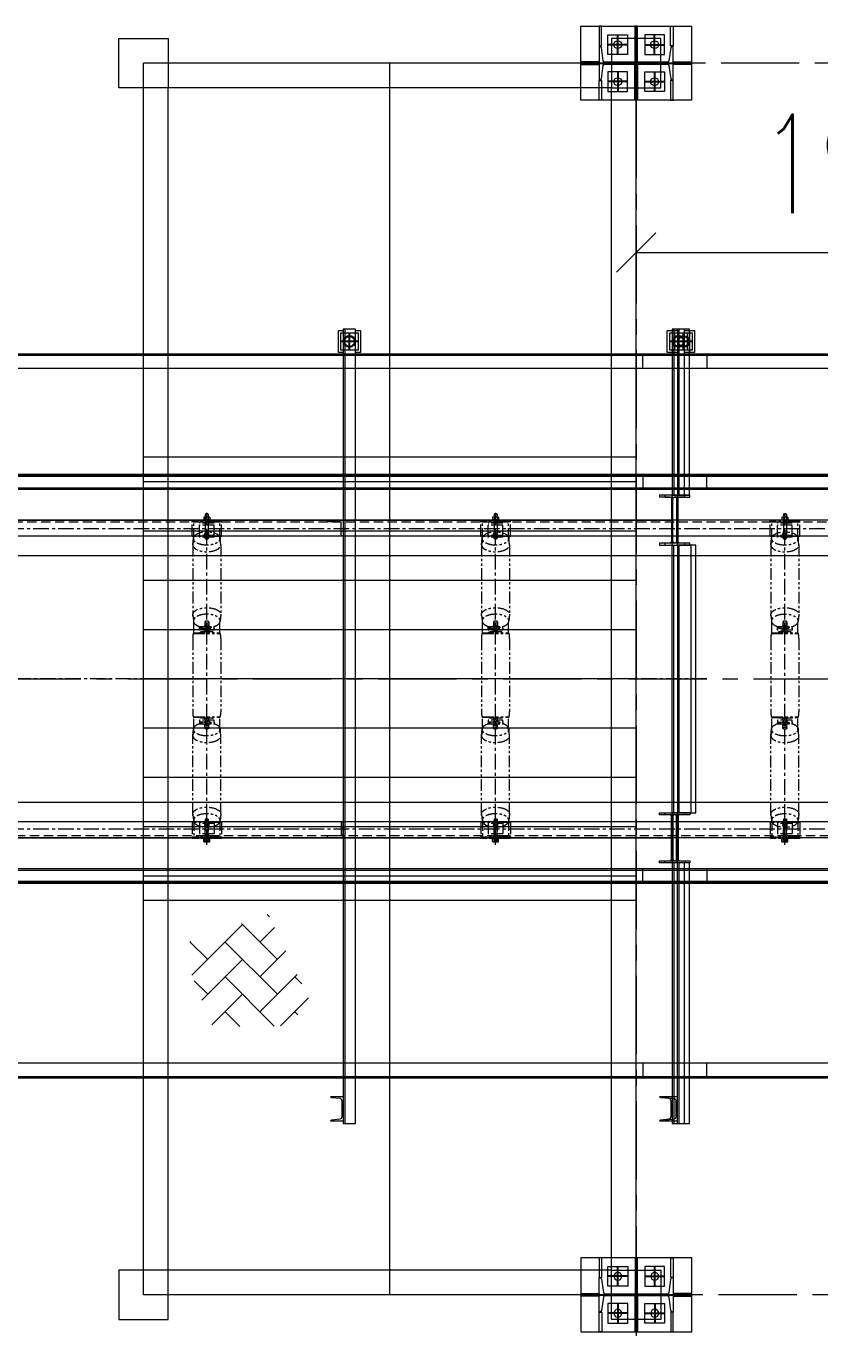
# Model space of a CAD drawing. Header units: millimetres. Extents: x -243837 to -5443, y 40 to 285140.
# Drawn here: x -136709 to -133488, y 76088 to 81416 of the extents above; entities that cross this region are included whole.
import ezdxf

# ---------------------------------------------------------------- set-up
doc = ezdxf.new("R2010")
doc.units = ezdxf.units.MM
for name, pattern in [('0', [0]), ('CENTER', [50.8, 31.75, -6.35, 6.35, -6.35]), ('CENTER2', [1.125, 0.75, -0.125, 0.125, -0.125]), ('HIDDEN', [0.375, 0.25, -0.125]), ('PHANTOM', [63.5, 31.75, -6.35, 6.35, -6.35, 6.35, -6.35])]:
    doc.linetypes.add(name, pattern=pattern)
doc.layers.add('1', color=7, linetype='Continuous')
doc.layers.add('3', color=3, linetype='Continuous')
for name, color, linetype, lineweight in [('2', 3, 'Continuous', 20), ('DIM', 1, 'Continuous', 9), ('phantom', 4, 'PHANTOM', 5), ('R- PHANTOM', 3, 'PHANTOM', 9), ('R-CENTER', 1, 'CENTER2', 5), ('R-HIDDEN', 3, 'HIDDEN', 9), ('R-OBJECT', 2, 'Continuous', 20)]:
    doc.layers.add(name, color=color, linetype=linetype, lineweight=lineweight)
doc.styles.add('KA', font='romans.shx', dxfattribs={"width": 0.7})
doc.dimstyles.new('rakesh', dxfattribs={"dimscale": 160, "dimtxt": 2.5, "dimasz": 1, "dimexe": 0.8, "dimexo": 0.8, "dimgap": 1, "dimtad": 1, "dimdec": 0, "dimzin": 0, "dimdsep": 46, "dimtxsty": 'KA', "dimblk": 'OBLIQUE', "dimcen": 1.5, "dimclrd": 1, "dimclre": 1, "dimclrt": 2, "dimadec": 0, "dimazin": 0, "dimtfac": 1, "dimtdec": 0, "dimtmove": 0, "dimatfit": 2, "dimfxl": 0, "dimtolj": 1, "dimtzin": 0, "dimlwd": -1, "dimlwe": -1, "dimarcsym": 1})
doc.dimstyles.new('rakesh$0', dxfattribs={"dimscale": 160, "dimtxt": 2.5, "dimasz": 1, "dimexe": 0.8, "dimexo": 0.8, "dimgap": 1, "dimtad": 1, "dimdec": 0, "dimzin": 0, "dimdsep": 46, "dimtxsty": 'KA', "dimblk": 'OBLIQUE', "dimcen": 1.5, "dimclrd": 1, "dimclre": 1, "dimclrt": 2, "dimadec": 0, "dimazin": 0, "dimtfac": 1, "dimtdec": 0, "dimtmove": 0, "dimatfit": 2, "dimfxl": 1, "dimtolj": 1, "dimtzin": 0, "dimlwd": -1, "dimlwe": -1, "dimarcsym": 1})

# ---------------------------------------------------------------- blocks, each defined once
blk = doc.blocks.new('_Oblique')
at = {"color": 0, "linetype": 'ByBlock', "lineweight": -2}
blk.add_line((-0.5, -0.5), (0.5, 0.5), dxfattribs=at)
blk = doc.blocks.new('*D188')
at = {"layer": 'DEFPOINTS', "color": 0, "ltscale": 10, "transparency": 16777216}
for p in [(-106759.9, 78766, 169.4), (-190509.6, 78267.1, 181.7), (-106759.9, 68629.3)]:
    blk.add_point(p, dxfattribs=at)
at = {"layer": 'DIM', "color": 1, "ltscale": 10, "transparency": 16777216}
for p, q in [((-106759.9, 78638), (-106759.9, 68437.3)), ((-190509.6, 78139.1), (-190509.6, 68437.3)), ((-190509.6, 68629.3), (-106759.9, 68629.3))]:
    blk.add_line(p, q, dxfattribs=at)
at = {"layer": 'DIM', "color": 1, "ltscale": 10, "transparency": 16777216, "xscale": 160, "yscale": 160, "zscale": 160, "rotation": 180}
blk.add_blockref('_Oblique', (-190509.6, 68629.3), dxfattribs=at)
at = {"layer": 'DIM', "color": 1, "ltscale": 10, "transparency": 16777216, "xscale": 160, "yscale": 160, "zscale": 160}
blk.add_blockref('_Oblique', (-106759.9, 68629.3), dxfattribs=at)
at = {"layer": 'DIM', "color": 2, "ltscale": 10, "transparency": 16777216, "insert": (-150134.8, 69094.1), "char_height": 400, "attachment_point": 5, "style": 'KA'}
blk.add_mtext('\\A1;83750 (HORIZONTAL PULLEY CRS.)', dxfattribs=at)
blk = doc.blocks.new('A$C0EB31D48')
at = {"color": 6, "linetype": 'Continuous'}
for p, q in [((-2100, 2400, 173.5), (-2100, 2600, 173.5)), ((-2100, 2600, 173.5), (-1900, 2600, 173.5)), ((-1900, 2600, 173.5), (-1900, 2400, 173.5)), ((100, 2600), (-100, 2600)), ((-100, 2600), (-100, 2400)), ((100, 2400), (100, 2600)), ((-2000, -2500, 173.5), (-2000, 2500, 173.5)), ((0, 2500), (-2000, 2500, 173.5)), ((-1000, -2500, 173.5), (-1000, 2500, 173.5)), ((0, -2500), (0, 2500)), ((-1900, 2400, 173.5), (-2100, 2400, 173.5)), ((-1900, -2400, 173.5), (-1900, 2400, 173.5)), ((-1000, 2400, 173.5), (-1900, 2400, 173.5)), ((-100, 2400), (-1000, 2400, 195.2)), ((-100, -2400), (-100, 2400)), ((-100, 2400), (100, 2400)), ((0, 900), (-2000, 900, 173.5)), ((-1000, 800, 173.5), (-2000, 800, 173.5)), ((0, 800), (-1000, 800, 192.8)), ((-1000, 600, 173.5), (-2000, 600, 173.5)), ((0, 600), (-1000, 600, 192.8)), ((-1000, 400, 173.5), (-2000, 400, 173.5)), ((0, 400), (-1000, 400, 192.8)), ((-1000, 200, 173.5), (-2000, 200, 173.5)), ((0, 200), (-1000, 200, 192.8)), ((-1000, 0, 173.5), (-2000, 0, 173.5)), ((0, 0), (-1000, 0, 192.8)), ((-1000, -200, 173.5), (-2000, -200, 173.5)), ((0, -200), (-1000, -200, 192.8)), ((-1000, -400, 173.5), (-2000, -400, 173.5)), ((0, -400), (-1000, -400, 192.8)), ((-1000, -600, 173.5), (-2000, -600, 173.5)), ((0, -600), (-1000, -600, 192.8)), ((-1000, -800, 173.5), (-2000, -800, 173.5)), ((0, -800), (-1000, -800, 192.8)), ((0, -900), (-2000, -900, 173.5)), ((-1000, -900, 173.5), (-2000, -900, 173.5)), ((0, -900), (-1000, -900, 192.8)), ((-1000, -2400, 173.5), (-1900, -2400, 173.5)), ((-100, -2400), (-1000, -2400, 195.2)), ((0, -2500), (-2000, -2500, 173.5))]:
    blk.add_line(p, q, dxfattribs=at)
at = {"color": 6, "linetype": '0'}
for p, q in [((-1900, -2400, 173.5), (-2100, -2400, 173.5)), ((-2100, -2400, 173.5), (-2100, -2600, 173.5)), ((-1900, -2600, 173.5), (-1900, -2400, 173.5)), ((-100, -2400), (100, -2400)), ((-100, -2600), (-100, -2400)), ((100, -2400), (100, -2600)), ((-2100, -2600, 173.5), (-1900, -2600, 173.5)), ((100, -2600), (-100, -2600))]:
    blk.add_line(p, q, dxfattribs=at)
blk = doc.blocks.new('A$C330023DE')
at = {"layer": '1'}
for p, q in [((-74.9, 35), (-74.9, 115)), ((0, 149.8), (0, -149.8)), ((74.8, 35), (74.8, 115)), ((-34.9, 75), (-114.9, 75)), ((34.8, 75), (114.8, 75)), ((225.1, 0), (-225.1, 0)), ((-74.9, -35), (-74.9, -115)), ((74.8, -35), (74.8, -115)), ((-34.9, -75), (-114.9, -75)), ((34.8, -75), (114.8, -75))]:
    blk.add_line(p, q, dxfattribs=at)
at = {"layer": '2'}
for points in [[(-225.1, -149.8), (-225.1, 149.8), (225, 149.8), (225, -149.8)], [(-140, 149.8), (-150, 149.8), (-150, 70), (-140, 70)], [(-114.9, 115), (-34.9, 115), (-34.9, 35), (-114.9, 35)], [(-5, 149.8), (5, 149.8), (5, 4), (-5, 4)], [(114.8, 115), (34.8, 115), (34.8, 35), (114.8, 35)], [(140, 149.8), (150, 149.8), (150, 70), (140, 70)], [(-225.1, -5), (-225.1, 5), (-150, 5), (-150, -5)], [(225, -5), (225, 5), (150, 5), (150, -5)], [(-114.9, -115), (-34.9, -115), (-34.9, -35), (-114.9, -35)], [(-5, -149.8), (5, -149.8), (5, -4), (-5, -4)], [(114.8, -115), (34.8, -115), (34.8, -35), (114.8, -35)], [(-140, -149.8), (-150, -149.8), (-150, -70), (-140, -70)], [(140, -149.8), (150, -149.8), (150, -70), (140, -70)]]:
    blk.add_lwpolyline(points, close=True, dxfattribs=at)
blk.add_lwpolyline([(140.9, 64), (133.2, 9.6, -0.373885), (126.8, 4), (-126.8, 4, -0.373885), (-133.2, 9.6), (-140.9, 64, 0.373885), (-147.8, 70), (-150, 70), (-150, -70), (-147.8, -70, 0.373885), (-140.9, -64), (-133.2, -9.6, -0.373885), (-126.8, -4), (126.8, -4, -0.373885), (133.2, -9.6), (140.9, -64, 0.373885), (147.8, -70), (150, -70), (150, 70), (147.8, 70, 0.373885), (140.9, 64)], format="xyb", dxfattribs=at)
for centre in [(-74.9, 75), (74.8, 75), (-74.9, -75), (74.8, -75)]:
    blk.add_circle(centre, 16, dxfattribs=at)
blk = doc.blocks.new('A$C665F34CB')
at = {"layer": '1'}
for p, q in [((-35, 0), (35, 0)), ((0, 35), (0, -35))]:
    blk.add_line(p, q, dxfattribs=at)
at = {"layer": '2'}
blk.add_lwpolyline([(-35, 35), (35, 35), (35, -35), (-35, -35)], close=True, dxfattribs=at)
for radius in [24, 20.4]:
    blk.add_circle((0, 0), radius, dxfattribs=at)
blk = doc.blocks.new('A$C661845BB')
at = {"layer": '1', "lineweight": 9}
h = blk.add_hatch(dxfattribs=at)
h.set_pattern_fill('AR-HBONE', color=6, scale=25, angle=-180)
h.set_pattern_definition([(225, (-3887739.44, -227276.91), (-9e-14, -141.4213562), [300, -100]), (315, (-3887810.15, -227347.62), (-9e-14, -141.4213562), [300, -100])])
h.paths.add_polyline_path([(15428.4, -1081.6), (15787.1, -954.8), (15962.5, -1319.8), (15851.3, -1408.9), (15561.7, -1412.1)])
at = {"color": 1, "linetype": 'CENTER', "lineweight": 9, "ltscale": 2}
blk.add_line((17566.9, 0), (-140, 0, 0), dxfattribs=at)
at = {"layer": '1', "color": 6, "lineweight": 9}
for p, q in [((17426.9, 543.5), (17426.9, 746.5)), ((0, 645, 0), (17426.9, 645)), ((17426.9, -543.5), (17426.9, -746.5)), ((0, -645, 0), (17426.9, -645))]:
    blk.add_line(p, q, dxfattribs=at)
at = {"layer": '2', "color": 6, "lineweight": 9}
for p, q in [((16091.8, 1420, 0), (16091.8, -1805, 0)), ((-140, 1320, 0), (17566.9, 1320)), ((-140, 1314, 0), (17566.9, 1314)), ((-140, 776, 0), (17566.9, 776)), ((-140, 770, 0), (17566.9, 770)), ((-140, -770, 0), (17566.9, -770)), ((-140, -776, 0), (17566.9, -776)), ((-140, -1614, 0), (17566.9, -1614)), ((-140, -1620, 0), (17566.9, -1620))]:
    blk.add_line(p, q, dxfattribs=at)
at = {"layer": '2', "color": 6, "lineweight": 9, "elevation": 0}
for points in [[(16091.8, 1325), (16071.8, 1325), (16071.8, 1415), (16091.8, 1415)], [(16091.8, -1805), (16141.8, -1805), (16141.8, 1420), (16091.8, 1420)], [(16141.8, 1415), (16161.8, 1415), (16161.8, 1325), (16141.8, 1325)]]:
    blk.add_lwpolyline(points, dxfattribs=at)
at = {"layer": '2', "color": 6, "lineweight": 9}
for points in [[(17426.9, 1325), (17406.9, 1325), (17406.9, 1415), (17426.9, 1415)], [(17476.9, 1415), (17496.9, 1415), (17496.9, 1325), (17476.9, 1325)], [(17566.9, 1320), (17566.9, 1260), (-140, 1260), (-140, 1320)], [(17566.9, 770), (17566.9, 830), (-140, 830), (-140, 770)], [(17566.9, -770), (17566.9, -830), (-140, -830), (-140, -770)], [(17566.9, -1620), (17566.9, -1560), (-140, -1560), (-140, -1620)]]:
    blk.add_lwpolyline(points, dxfattribs=at)
for points in [[(17426.9, 746.5), (17476.9, 746.5), (17476.9, 1420), (17426.9, 1420)], [(17426.9, 543.5), (17501.9, 543.5), (17501.9, -543.5), (17426.9, -543.5)], [(17426.9, -1805), (17476.9, -1805), (17476.9, -746.5), (17426.9, -746.5)]]:
    blk.add_lwpolyline(points, close=True, dxfattribs=at)
for points in [[(17416.3, 738.5, -0.414214), (17423.9, 730.9), (17423.9, 559.1, -0.414214), (17416.3, 551.5), (17375.9, 551.5), (17375.9, 543.5), (17477.9, 543.5), (17477.9, 551.5), (17437.5, 551.5, -0.414214), (17429.9, 559.1), (17429.9, 730.9, -0.414214), (17437.5, 738.5), (17477.9, 738.5), (17477.9, 746.5), (17375.9, 746.5), (17375.9, 738.5), (17416.3, 738.5)], [(17416.3, -738.5, 0.414214), (17423.9, -730.9), (17423.9, -559.1, 0.414214), (17416.3, -551.5), (17375.9, -551.5), (17375.9, -543.5), (17477.9, -543.5), (17477.9, -551.5), (17437.5, -551.5, 0.414214), (17429.9, -559.1), (17429.9, -730.9, 0.414214), (17437.5, -738.5), (17477.9, -738.5), (17477.9, -746.5), (17375.9, -746.5), (17375.9, -738.5), (17416.3, -738.5)]]:
    blk.add_lwpolyline(points, format="xyb", dxfattribs=at)
at = {"layer": '2', "color": 6, "lineweight": 9, "elevation": 0}
for points in [[(16088.3, 580, -0.414214), (16083.8, 584.5), (16083.8, 630.5, 0.414214), (16077.3, 637), (16031.3, 637, -0.414214), (16026.8, 641.5), (16026.8, 645), (16091.8, 645), (16091.8, 580)], [(16088.3, -580, 0.414214), (16083.8, -584.5), (16083.8, -630.5, -0.414214), (16077.3, -637), (16031.3, -637, 0.414214), (16026.8, -641.5), (16026.8, -645), (16091.8, -645), (16091.8, -580)], [(16045.9, -1700.6, -0.383864), (16041.8, -1696.1), (16041.8, -1695), (16091.8, -1695), (16091.8, -1795), (16041.8, -1795), (16041.8, -1793.9, -0.383864), (16045.9, -1789.4), (16079.1, -1785.9, 0.383864), (16087.1, -1776.9), (16087.1, -1713.1, 0.383864), (16079.1, -1704.1)]]:
    blk.add_lwpolyline(points, format="xyb", close=True, dxfattribs=at)
at = {"layer": '2', "color": 6, "lineweight": 9}
blk.add_lwpolyline([(17380.9, -1700.6, -0.383864), (17376.9, -1696.1), (17376.9, -1695), (17426.9, -1695), (17426.9, -1795), (17376.9, -1795), (17376.9, -1793.9, -0.383864), (17380.9, -1789.4), (17414.1, -1785.9, 0.383864), (17422.2, -1776.9), (17422.2, -1713.1, 0.383864), (17414.1, -1704.1)], format="xyb", close=True, dxfattribs=at)
at = {"layer": '3', "color": 6, "linetype": 'HIDDEN', "lineweight": 9}
blk.add_line((16097.8, 1420, 0), (16097.8, -1805, 0), dxfattribs=at)
at = {"layer": '3', "color": 6, "lineweight": 9}
for p, q in [((17432.9, 1420), (17432.9, 746.5)), ((17432.9, -543.5), (17432.9, 543.5)), ((17432.9, -746.5), (17432.9, -1805))]:
    blk.add_line(p, q, dxfattribs=at)
at = {"layer": 'DIM', "color": 6, "lineweight": 9, "rotation": 180}
for p in [(16116.8, 1370, 0), (17451.9, 1370)]:
    blk.add_blockref('A$C665F34CB', p, dxfattribs=at)
blk = doc.blocks.new('A$C32691FE7')
at = {"layer": '1', "lineweight": 9}
h = blk.add_hatch(dxfattribs=at)
h.set_pattern_fill('AR-HBONE', color=6, scale=25)
h.set_pattern_definition([(45, (3825848.76, 237096.19), (4e-14, 141.4213562), [300, -100]), (135, (3825919.47, 237166.9), (4e-14, 141.4213562), [300, -100])])
h.paths.add_polyline_path([(-2837.7, 1081.6), (-2478.9, 954.8), (-2303.6, 1319.8), (-2414.7, 1408.9), (-2704.3, 1412.1)])
h = blk.add_hatch(dxfattribs=at)
h.set_pattern_fill('AR-HBONE', color=6, scale=25)
h.set_pattern_definition([(45, (3827515.79, 237096.19), (4e-14, 141.4213562), [300, -100]), (135, (3827586.51, 237166.9), (4e-14, 141.4213562), [300, -100])])
h.paths.add_polyline_path([(-883.2, 1081.6), (-524.4, 954.8), (-349.1, 1319.8), (-460.2, 1408.9), (-749.8, 1412.1)])
h = blk.add_hatch(dxfattribs=at)
h.set_pattern_fill('AR-HBONE', color=6, scale=25)
h.set_pattern_definition([(45, (3825848.76, 234976.22), (4e-14, 141.4213562), [300, -100]), (135, (3825919.47, 235046.93), (4e-14, 141.4213562), [300, -100])])
h.paths.add_polyline_path([(-2757.1, -1138.4), (-2478.9, -1265.2), (-2303.6, -981.5), (-2414.7, -861), (-2704.3, -894.4)])
h = blk.add_hatch(dxfattribs=at)
h.set_pattern_fill('AR-HBONE', color=6, scale=25)
h.set_pattern_definition([(45, (3827515.79, 234976.22), (4e-14, 141.4213562), [300, -100]), (135, (3827586.51, 235046.93), (4e-14, 141.4213562), [300, -100])])
h.paths.add_polyline_path([(-802.6, -1138.4), (-524.4, -1265.2), (-349.1, -981.5), (-460.2, -861), (-749.8, -894.4)])
at = {"layer": '1', "color": 6, "lineweight": 9}
for p, q in [((-3614.5, 543.5, 788.4), (-3614.5, 746.5, 788.4)), ((0, 543.5, 395.1), (0, 746.5, 395.1)), ((-3614.5, -543.5, 788.4), (-3614.5, -746.5, 788.4)), ((0, -543.5, 395.1), (0, -746.5, 395.1))]:
    blk.add_line(p, q, dxfattribs=at)
at = {"layer": '2', "color": 6, "lineweight": 9}
for p, q in [((-1709.3, -1420, 158.4), (-1709.3, 1805, 158.4)), ((-3754.5, 1620, 788.4), (158.3, 1620, 605.8)), ((-3754.5, 1614, 788.4), (158.3, 1614, 605.8)), ((-3754.5, 776, 788.4), (158.3, 776, 605.8)), ((-3754.5, 770, 788.4), (158.3, 770, 605.8)), ((-3754.5, -770, 788.4), (158.3, -770, 605.8)), ((-3754.5, -776, 788.4), (158.3, -776, 605.8)), ((-3754.5, -1314, 788.4), (158.3, -1314, 605.8)), ((-3754.5, -1320, 788.4), (158.3, -1320, 605.8))]:
    blk.add_line(p, q, dxfattribs=at)
at = {"layer": '2', "color": 6, "lineweight": 9, "elevation": -80.1}
for points in [[(-3660.4, 1700.6, 0.383864), (-3664.5, 1696.1), (-3664.5, 1695), (-3614.5, 1695), (-3614.5, 1795), (-3664.5, 1795), (-3664.5, 1793.9, 0.383864), (-3660.4, 1789.4), (-3627.2, 1785.9, -0.383864), (-3619.2, 1776.9), (-3619.2, 1713.1, -0.383864), (-3627.2, 1704.1)], [(-1755.3, 1700.6, 0.383864), (-1759.3, 1696.1), (-1759.3, 1695), (-1709.3, 1695), (-1709.3, 1795), (-1759.3, 1795), (-1759.3, 1793.9, 0.383864), (-1755.3, 1789.4), (-1722.1, 1785.9, -0.383864), (-1714, 1776.9), (-1714, 1713.1, -0.383864), (-1722.1, 1704.1)]]:
    blk.add_lwpolyline(points, format="xyb", close=True, dxfattribs=at)
for points in [[(-3614.5, 1805), (-3564.5, 1805), (-3564.5, 746.5), (-3614.5, 746.5)], [(-3614.5, 543.5), (-3539.5, 543.5), (-3539.5, -543.5), (-3614.5, -543.5)], [(-3614.5, -746.5), (-3564.5, -746.5), (-3564.5, -1420), (-3614.5, -1420)]]:
    blk.add_lwpolyline(points, close=True, dxfattribs=at)
at = {"layer": '2', "color": 6, "lineweight": 9}
for points, elevation in [([(-1709.3, 1805), (-1659.3, 1805), (-1659.3, -1420), (-1709.3, -1420)], 158.4), ([(158.3, 1620), (158.3, 1560), (-3754.5, 1560), (-3754.5, 1620)], 76.5), ([(158.3, 770), (158.3, 830), (-3754.5, 830), (-3754.5, 770)], 76.5), ([(158.3, -770), (158.3, -830), (-3754.5, -830), (-3754.5, -770)], 76.5), ([(158.3, -1320), (158.3, -1260), (-3754.5, -1260), (-3754.5, -1320)], 76.5), ([(-3614.5, -1325), (-3634.5, -1325), (-3634.5, -1415), (-3614.5, -1415)], 788.4), ([(-3564.5, -1415), (-3544.5, -1415), (-3544.5, -1325), (-3564.5, -1325)], 788.4), ([(-1709.3, -1325), (-1729.3, -1325), (-1729.3, -1415), (-1709.3, -1415)], 158.4), ([(-1659.3, -1415), (-1639.3, -1415), (-1639.3, -1325), (-1659.3, -1325)], 158.4), ([(0, -1325), (-20, -1325), (-20, -1415), (0, -1415)], 395.1), ([(50, -1415), (70, -1415), (70, -1325), (50, -1325)], 395.1)]:
    blk.add_lwpolyline(points, dxfattribs=dict(at, elevation=elevation))
blk.add_lwpolyline([(-46, 1700.6, 0.383864), (-50, 1696.1), (-50, 1695), (0, 1695), (0, 1795), (-50, 1795), (-50, 1793.9, 0.383864), (-46, 1789.4), (-12.8, 1785.9, -0.383864), (-4.7, 1776.9), (-4.7, 1713.1, -0.383864), (-12.8, 1704.1)], format="xyb", close=True, dxfattribs=at)
for points in [[(0, 1805), (50, 1805), (50, 746.5), (0, 746.5)], [(0, 543.5), (75, 543.5), (75, -543.5), (0, -543.5)], [(0, -746.5), (50, -746.5), (50, -1420), (0, -1420)]]:
    blk.add_lwpolyline(points, close=True, dxfattribs=at)
for points, elevation in [([(-3625.1, 738.5, -0.414214), (-3617.5, 730.9), (-3617.5, 559.1, -0.414214), (-3625.1, 551.5), (-3665.5, 551.5), (-3665.5, 543.5), (-3563.5, 543.5), (-3563.5, 551.5), (-3603.9, 551.5, -0.414214), (-3611.5, 559.1), (-3611.5, 730.9, -0.414214), (-3603.9, 738.5), (-3563.5, 738.5), (-3563.5, 746.5), (-3665.5, 746.5), (-3665.5, 738.5), (-3625.1, 738.5)], 788.4), ([(-10.6, 738.5, -0.414214), (-3, 730.9), (-3, 559.1, -0.414214), (-10.6, 551.5), (-51, 551.5), (-51, 543.5), (51, 543.5), (51, 551.5), (10.6, 551.5, -0.414214), (3, 559.1), (3, 730.9, -0.414214), (10.6, 738.5), (51, 738.5), (51, 746.5), (-51, 746.5), (-51, 738.5), (-10.6, 738.5)], 395.1), ([(-3625.1, -738.5, 0.414214), (-3617.5, -730.9), (-3617.5, -559.1, 0.414214), (-3625.1, -551.5), (-3665.5, -551.5), (-3665.5, -543.5), (-3563.5, -543.5), (-3563.5, -551.5), (-3603.9, -551.5, 0.414214), (-3611.5, -559.1), (-3611.5, -730.9, 0.414214), (-3603.9, -738.5), (-3563.5, -738.5), (-3563.5, -746.5), (-3665.5, -746.5), (-3665.5, -738.5), (-3625.1, -738.5)], 788.4), ([(-10.6, -738.5, 0.414214), (-3, -730.9), (-3, -559.1, 0.414214), (-10.6, -551.5), (-51, -551.5), (-51, -543.5), (51, -543.5), (51, -551.5), (10.6, -551.5, 0.414214), (3, -559.1), (3, -730.9, 0.414214), (10.6, -738.5), (51, -738.5), (51, -746.5), (-51, -746.5), (-51, -738.5), (-10.6, -738.5)], 395.1)]:
    blk.add_lwpolyline(points, format="xyb", dxfattribs=dict(at, elevation=elevation))
at = {"layer": '3', "color": 6, "lineweight": 9}
for p, q in [((-3608.5, 746.5, 788.4), (-3608.5, 1805, 788.4)), ((6, 746.5, 395.1), (6, 1805, 395.1)), ((-3608.5, -543.5, 788.4), (-3608.5, 543.5, 788.4)), ((6, -543.5, 395.1), (6, 543.5, 395.1)), ((-3608.5, -1420, 788.4), (-3608.5, -746.5, 788.4)), ((6, -1420, 395.1), (6, -746.5, 395.1))]:
    blk.add_line(p, q, dxfattribs=at)
at = {"layer": '3', "color": 6, "linetype": 'HIDDEN', "lineweight": 9}
blk.add_line((-1703.3, -1420, 158.4), (-1703.3, 1805, 158.4), dxfattribs=at)
at = {"layer": 'DIM', "color": 6, "lineweight": 9, "xscale": -1}
for p in [(-3589.5, -1370, 788.4), (-1684.3, -1370, 158.4), (25, -1370, 395.1)]:
    blk.add_blockref('A$C665F34CB', p, dxfattribs=at)
blk = doc.blocks.new('A$C21B33FEA')
at = {"color": 2}
for p, q in [((16457.8, 28.4, 7358.3), (-65014.7, 28.4, 7358.3)), ((16457.8, 23.4, 7358.3), (-65014.7, 23.4, 7358.3))]:
    blk.add_line(p, q, dxfattribs=at)
blk = doc.blocks.new('A$Cc1e59ba2')
at = {"layer": 'phantom', "ltscale": 1.5}
h = blk.add_hatch(dxfattribs=at)
h.set_pattern_fill('ANSI31', color=256, scale=4, angle=90, style=0)
h.set_pattern_definition([(225, (-355.42745, -107.5471), (-0.3535534, 0.3535534), [])])
h.paths.add_polyline_path([(-655.8, -172.3), (-655.8, -173.4), (-658.2, -173.4), (-658.2, -172.3)])
h.paths.add_polyline_path([(-672.4, -172.3), (-672.4, -173.4), (-674.9, -173.4), (-674.9, -172.3)])
h = blk.add_hatch(dxfattribs=at)
h.set_pattern_fill('ANSI31', color=256, scale=4, angle=90, style=0)
h.set_pattern_definition([(225, (-355.42745, -138.30226), (-0.3535534, 0.3535534), [])])
h.paths.add_polyline_path([(-655.8, -525), (-655.8, -523.9), (-658.2, -523.9), (-658.2, -525)])
h.paths.add_polyline_path([(-672.4, -525), (-672.4, -523.9), (-674.9, -523.9), (-674.9, -525)])
for p, q in [((-605.3, 279.5), (-725.3, 279.5)), ((-725.3, 214.5), (-725.3, 279.5)), ((-605.3, 273.5), (-725.3, 273.5)), ((-718.4, 200.4), (-718.4, 273.5)), ((-718.4, 273.5), (-612.3, 273.5)), ((-635.3, 268.5), (-695.3, 268.5)), ((-695.3, 211.7), (-695.3, 268.5)), ((-677.3, 291.8), (-675.2, 293)), ((-677.3, 291.8), (-677.3, 281)), ((-653.3, 281), (-677.3, 281)), ((-675.3, 281), (-675.3, 279.5)), ((-655.5, 293), (-675.2, 293)), ((-672.3, 279.5), (-672.3, 273.5)), ((-672.3, 279.5), (-672.3, 273.5)), ((-659.3, 304.5), (-671.3, 304.5)), ((-671.3, 304.5), (-671.3, 293)), ((-671.3, 291.8), (-671.3, 281)), ((-671.3, 279.5), (-671.3, 276.5)), ((-659.3, 276.5), (-671.3, 276.5)), ((-671.3, 274.5), (-671.3, 208.5)), ((-671.3, 274.5), (-659.3, 274.5)), ((-670.6, 304.5), (-670.6, 293)), ((-670.6, 276.5), (-670.6, 274.5)), ((-665.3, 266.5), (-665.3, 290)), ((-665.3, 268.5), (-665.3, 273.5)), ((-660.1, 304.5), (-660.1, 292.1)), ((-660.1, 276.5), (-660.1, 274.5)), ((-659.3, 304.5), (-659.3, 293)), ((-659.3, 291.8), (-659.3, 281)), ((-659.3, 279.5), (-659.3, 276.5)), ((-659.3, 274.5), (-659.3, 208.5)), ((-658.3, 279.5), (-658.3, 273.5)), ((-658.3, 279.5), (-658.3, 273.3)), ((-653.3, 291.8), (-655.5, 293)), ((-655.3, 281), (-655.3, 279.5)), ((-653.3, 291.8), (-653.3, 281)), ((-635.3, 211.7), (-635.3, 268.5)), ((-612.3, 200.4), (-612.3, 273.5)), ((-605.3, 214.5), (-605.3, 279.5)), ((-718.4, 214.5), (-725.3, 214.5)), ((-612.3, 214.5), (-718.4, 214.5)), ((-635.3, 260.5), (-695.3, 260.5)), ((-635.3, 218.6), (-695.3, 218.6)), ((-673.3, 210.3), (-673.3, 225.4)), ((-659.3, 236.5), (-671.3, 236.5)), ((-657.3, 210.3), (-657.3, 225.4)), ((-651.3, 214.5), (-655.3, 214.5)), ((-645.3, 214.5), (-651.3, 214.5)), ((-605.3, 214.5), (-612.3, 214.5)), ((-722.5, 180.7), (-719.5, 207.5)), ((-722.5, 180.7), (-722.5, -103.6)), ((-635.3, 211.7), (-695.3, 211.7)), ((-608.2, 180.7), (-611.1, 206)), ((-608.2, 180.7), (-608.2, -103.6)), ((-722.5, -103.6), (-719.5, -128.8)), ((-608.2, -103.6), (-611.1, -128.8)), ((-718.4, -177.3), (-718.4, -134.4)), ((-695.3, -151.3), (-635.3, -151.3)), ((-695.3, -158.3), (-695.3, -151.4)), ((-673.3, -133.1), (-673.3, -148.2)), ((-672.3, -158.3), (-673.3, -159.3)), ((-673.3, -159.3), (-672.3, -158.3)), ((-673.3, -159.3), (-673.3, -160.3)), ((-673.3, -160.3), (-673.3, -159.3)), ((-673.3, -159.3), (-669.8, -159.3)), ((-669.8, -159.3), (-673.3, -159.3)), ((-658.3, -158.3), (-672.3, -158.3)), ((-658.3, -158.3), (-672.3, -158.3)), ((-669.8, -158.3), (-669.8, -166.3)), ((-660.8, -158.3), (-660.8, -166.3)), ((-657.3, -159.3), (-660.8, -159.3)), ((-657.3, -159.3), (-660.8, -159.3)), ((-658.3, -158.3), (-657.3, -159.3)), ((-658.3, -158.3), (-657.3, -159.3)), ((-657.3, -159.3), (-658.3, -158.3)), ((-657.3, -133.1), (-657.3, -148.2)), ((-657.3, -166.3), (-657.3, -158.3)), ((-657.3, -159.3), (-657.3, -160.3)), ((-657.3, -160.3), (-657.3, -159.3)), ((-635.3, -158.3), (-635.3, -151.4)), ((-612.3, -177.3), (-612.3, -134.4)), ((-722.5, -200.1), (-722.5, -497.2)), ((-720.1, -179.7), (-610.5, -179.7)), ((-719.5, -177.3), (-611.1, -177.3)), ((-693.1, -177.3), (-692.3, -175.1)), ((-688.8, -173.4), (-692.3, -174.9)), ((-691.6, -177.3), (-692.3, -174.9)), ((-691.7, -177.3), (-692.3, -175.1)), ((-673.3, -173.4), (-688.8, -173.4)), ((-674.9, -172.3), (-674.9, -173.4)), ((-655.8, -172.3), (-674.9, -172.3)), ((-655.8, -173.4), (-674.9, -173.4)), ((-673.3, -166.3), (-673.3, -172.3)), ((-657.3, -172.3), (-673.3, -172.3)), ((-657.3, -173.4), (-673.3, -173.4)), ((-672.4, -172.3), (-672.4, -173.4)), ((-660.8, -166.3), (-669.8, -166.3)), ((-665.3, -177.3), (-665.3, -166.3)), ((-658.2, -172.3), (-658.2, -173.4)), ((-657.3, -166.3), (-657.3, -172.3)), ((-641.8, -173.4), (-657.3, -173.4)), ((-655.8, -172.3), (-655.8, -173.4)), ((-641.8, -173.4), (-638.3, -174.9)), ((-639.1, -177.3), (-638.3, -174.9)), ((-639, -177.3), (-638.3, -175.1)), ((-637.6, -177.3), (-638.3, -175.1)), ((-608.2, -200.1, 7.6), (-608.2, -497.2, 7.6)), ((-720.1, -517.6), (-610.5, -517.6)), ((-719.5, -520), (-611.1, -520)), ((-718.4, -574.1), (-718.4, -520)), ((-693.1, -520), (-692.3, -522.2)), ((-691.7, -520), (-692.3, -522.2)), ((-691.6, -520), (-692.3, -522.4)), ((-688.8, -523.9), (-692.3, -522.4)), ((-673.3, -523.9), (-688.8, -523.9)), ((-674.9, -525), (-674.9, -523.9)), ((-655.8, -523.9), (-674.9, -523.9)), ((-655.8, -525), (-674.9, -525)), ((-657.3, -523.9), (-673.3, -523.9)), ((-657.3, -525), (-673.3, -525)), ((-673.3, -531), (-673.3, -525)), ((-672.4, -525), (-672.4, -523.9)), ((-660.8, -531), (-669.8, -531)), ((-669.8, -539), (-669.8, -531)), ((-665.3, -531), (-665.3, -520)), ((-660.8, -539), (-660.8, -531)), ((-658.2, -525), (-658.2, -523.9)), ((-641.8, -523.9), (-657.3, -523.9)), ((-657.3, -531), (-657.3, -525)), ((-657.3, -531), (-657.3, -539)), ((-655.8, -525), (-655.8, -523.9)), ((-641.8, -523.9), (-638.3, -522.4)), ((-639.1, -520), (-638.3, -522.4)), ((-639, -520), (-638.3, -522.2)), ((-637.6, -520), (-638.3, -522.2)), ((-612.3, -574.1), (-612.3, -520)), ((-722.5, -593.7), (-719.5, -568.5)), ((-695.3, -539), (-695.3, -545.9)), ((-695.3, -545.9), (-635.3, -545.9)), ((-673.3, -538), (-673.3, -537)), ((-673.3, -537), (-673.3, -538)), ((-673.3, -538), (-669.8, -538)), ((-672.3, -539), (-673.3, -538)), ((-673.3, -538), (-672.3, -539)), ((-669.8, -538), (-673.3, -538)), ((-673.3, -564.1), (-673.3, -549.1)), ((-658.3, -539), (-672.3, -539)), ((-658.3, -539), (-672.3, -539)), ((-657.3, -538), (-660.8, -538)), ((-657.3, -538), (-660.8, -538)), ((-658.3, -539), (-657.3, -538)), ((-658.3, -539), (-657.3, -538)), ((-657.3, -538), (-658.3, -539)), ((-657.3, -538), (-657.3, -537)), ((-657.3, -537), (-657.3, -538)), ((-657.3, -564.1), (-657.3, -549.1)), ((-635.3, -539), (-635.3, -545.9)), ((-608.2, -593.7), (-611.1, -568.5)), ((-722.5, -913.5, -33), (-722.5, -593.7)), ((-608.2, -913.5, -33), (-608.2, -593.7)), ((-718.4, -947.3, -33), (-725.3, -947.3, -33)), ((-725.3, -947.3, -33), (-725.3, -1012.3, -33)), ((-722.5, -913.5, -33), (-719.5, -940.3, -33)), ((-718.4, -933.2, -33), (-718.4, -1006.3, -33)), ((-612.3, -947.3, -33), (-718.4, -947.3, -33)), ((-635.3, -944.5, -33), (-695.3, -944.5, -33)), ((-695.3, -944.5, -33), (-695.3, -1001.3, -33)), ((-635.3, -951.4, -33), (-695.3, -951.4, -33)), ((-673.3, -943.1, -33), (-673.3, -958.2, -33)), ((-659.3, -934), (-671.3, -934)), ((-671.3, -934), (-671.3, -1025.8, -33)), ((-671.3, -1007.3, -33), (-671.3, -941.3, -33)), ((-670.6, -934), (-670.6, -1025.8, -33)), ((-660.1, -934), (-660.1, -1024.9, -33)), ((-659.3, -934), (-659.3, -1025.8, -33)), ((-659.3, -1007.3, -33), (-659.3, -941.3, -33)), ((-657.3, -943.1, -33), (-657.3, -958.2, -33)), ((-651.3, -947.3, -33), (-655.3, -947.3, -33)), ((-645.3, -947.3, -33), (-651.3, -947.3, -33)), ((-635.3, -944.5, -33), (-635.3, -1001.3, -33)), ((-612.3, -933.2, -33), (-612.3, -1006.3, -33)), ((-605.3, -947.3, -33), (-612.3, -947.3, -33)), ((-608.2, -913.5, -33), (-611.1, -938.8, -33)), ((-605.3, -947.3, -33), (-605.3, -1012.3, -33)), ((-605.3, -1006.3, -33), (-725.3, -1006.3, -33)), ((-605.3, -1012.3, -33), (-725.3, -1012.3, -33)), ((-718.4, -1006.3, -33), (-612.3, -1006.3, -33)), ((-635.3, -993.3, -33), (-695.3, -993.3, -33)), ((-635.3, -1001.3, -33), (-695.3, -1001.3, -33)), ((-675.3, -1013.8, -33), (-675.3, -1012.3, -33)), ((-672.3, -1012.3, -33), (-672.3, -1006.3, -33)), ((-672.3, -1012.3, -33), (-672.3, -1006.3, -33)), ((-659.3, -969.3, -33), (-671.3, -969.3, -33)), ((-671.3, -1007.3, -33), (-659.3, -1007.3, -33)), ((-659.3, -1009.3, -33), (-671.3, -1009.3, -33)), ((-671.3, -1012.3, -33), (-671.3, -1009.3, -33)), ((-670.6, -1009.3, -33), (-670.6, -1007.3, -33)), ((-665.3, -999.3, -33), (-665.3, -1022.8, -33)), ((-665.3, -1001.3, -33), (-665.3, -1006.3, -33)), ((-660.1, -1009.3, -33), (-660.1, -1007.3, -33)), ((-659.3, -1012.3, -33), (-659.3, -1009.3, -33)), ((-658.3, -1012.3, -33), (-658.3, -1006.1, -33)), ((-658.3, -1012.3, -33), (-658.3, -1006.3, -33)), ((-655.3, -1013.8, -33), (-655.3, -1012.3, -33)), ((-677.3, -1024.6, -33), (-677.3, -1013.8, -33)), ((-653.3, -1013.8, -33), (-677.3, -1013.8, -33)), ((-677.3, -1024.6, -33), (-675.2, -1025.8, -33)), ((-655.5, -1025.8, -33), (-675.2, -1025.8, -33)), ((-671.3, -1024.6, -33), (-671.3, -1013.8, -33)), ((-659.3, -1024.6, -33), (-659.3, -1013.8, -33)), ((-653.3, -1024.6, -33), (-655.5, -1025.8, -33)), ((-653.3, -1024.6, -33), (-653.3, -1013.8, -33))]:
    blk.add_line(p, q, dxfattribs=at)
at = {"layer": 'phantom', "color": 1, "linetype": 'CENTER', "ltscale": 2}
blk.add_line((-665.3, -1037.1, 7.6), (-665.3, 309.6, 7.6), dxfattribs=at)
at = {"layer": 'phantom', "ltscale": 1.5}
for points in [[(-695.3, -166.3), (-695.3, -158.3), (-635.3, -158.3), (-635.3, -166.3)], [(-695.3, -531), (-695.3, -539), (-635.3, -539), (-635.3, -531)]]:
    blk.add_lwpolyline(points, close=True, dxfattribs=at)
for centre in [(-665.3, 208.5), (-665.3, -941.3, -33)]:
    blk.add_circle(centre, 6, dxfattribs=at)
for centre, radius, start, end in [((-674.3, 288.8), 4.24, 45, 135), ((-665.3, 295.4), 10.9, 56.6036, 123.3964), ((-665.3, 278), 15, 66.4634, 113.5366), ((-656.3, 288.8), 4.24, 45, 135), ((-632.5, -200.1), 90, 165.2922, 180), ((-698.2, -200.1), 90, 0, 14.7078), ((-632.5, -497.2), 90, 180, 194.7078), ((-698.2, -497.2), 90, 345.2922, 0), ((-665.3, -924.9), 10.9, 236.6036, 303.3964), ((-674.3, -1021.6, -33), 4.24, 225, 315), ((-665.3, -1010.8, -33), 15, 246.4634, 293.5366), ((-656.3, -1021.6, -33), 4.24, 225, 315)]:
    blk.add_arc(centre, radius, start, end, dxfattribs=at)
for centre, major_axis in [((-665.3, 206), (-54.2, 0)), ((-665.3, 210.3), (-8, 0)), ((-665.3, 226.3), (-7, 0)), ((-665.3, -568.5), (-54.2, 0)), ((-665.3, -564.1), (-8, 0)), ((-665.3, -548.2), (-7, 0))]:
    blk.add_ellipse(centre, major_axis=major_axis, ratio=0.5, dxfattribs=at)
for centre, major_axis, start_param, end_param in [((-665.3, 225.4), (-8, 0), 5.576234, 10.13173), ((-665.3, 180.7), (-57.1, 0), 5.761132, 9.946831), ((-665.3, -593.7), (-57.1, 0), 5.761132, 9.946831), ((-665.3, -549.1), (-8, 0), 5.576234, 10.13173)]:
    blk.add_ellipse(centre, major_axis=major_axis, ratio=0.5, start_param=start_param, end_param=end_param, dxfattribs=at)
at = {"layer": 'phantom', "ltscale": 1.5, "extrusion": (0, 0, -1)}
for centre, major_axis, start_param, end_param in [((-665.3, -103.6), (-57.1, 0), 5.761132, 9.946831), ((-665.3, -148.2), (-8, 0), 5.576234, 10.13173), ((-665.3, -913.5, -33), (-57.1, 0), 5.761132, 9.946831), ((-665.3, -958.2, -33), (-8, 0), 5.576234, 10.13173)]:
    blk.add_ellipse(centre, major_axis=major_axis, ratio=0.5, start_param=start_param, end_param=end_param, dxfattribs=at)
for centre, major_axis in [((-665.3, -128.8), (-54.2, 0)), ((-665.3, -133.1), (-8, 0)), ((-665.3, -149.1), (-7, 0)), ((-665.3, -938.8, -33), (-54.2, 0)), ((-665.3, -943.1, -33), (-8, 0)), ((-665.3, -959, -33), (-7, 0))]:
    blk.add_ellipse(centre, major_axis=major_axis, ratio=0.5, dxfattribs=at)
blk = doc.blocks.new('*D244')
at = {"layer": 'DEFPOINTS', "color": 0, "ltscale": 10, "transparency": 16777216}
for p in [(-151805.6, 76807.1, 146.7), (-134232.6, 76059.1, 433.2), (-134232.6, 71925)]:
    blk.add_point(p, dxfattribs=at)
at = {"layer": 'R-OBJECT', "color": 1, "ltscale": 10, "transparency": 16777216}
for p, q in [((-151805.6, 76679.1), (-151805.6, 71733)), ((-134232.6, 75931.1), (-134232.6, 71733)), ((-151805.6, 71925), (-134232.6, 71925))]:
    blk.add_line(p, q, dxfattribs=at)
at = {"layer": 'R-OBJECT', "color": 1, "ltscale": 10, "transparency": 16777216, "xscale": 160, "yscale": 160, "zscale": 160, "rotation": 180}
blk.add_blockref('_Oblique', (-151805.6, 71925), dxfattribs=at)
at = {"layer": 'R-OBJECT', "color": 1, "ltscale": 10, "transparency": 16777216, "xscale": 160, "yscale": 160, "zscale": 160}
blk.add_blockref('_Oblique', (-134232.6, 71925), dxfattribs=at)
at = {"layer": 'R-OBJECT', "color": 2, "ltscale": 10, "transparency": 16777216, "insert": (-143019.1, 72285), "char_height": 400, "attachment_point": 5, "style": 'KA'}
blk.add_mtext('\\A1;17573', dxfattribs=at)
blk = doc.blocks.new('*D248')
at = {"layer": 'DEFPOINTS', "color": 0, "ltscale": 10, "transparency": 16777216}
for p in [(-134232.6, 80590.8, 602.8), (-132267.8, 80590.4, 779), (-132267.8, 80497.5)]:
    blk.add_point(p, dxfattribs=at)
at = {"layer": 'R-OBJECT', "color": 1, "ltscale": 10, "transparency": 16777216}
for p, q in [((-134232.6, 80497.5), (-132267.8, 80497.5)), ((-134232.6, 80462.8), (-134232.6, 80305.5)), ((-132267.8, 80462.4), (-132267.8, 80305.5))]:
    blk.add_line(p, q, dxfattribs=at)
at = {"layer": 'R-OBJECT', "color": 1, "ltscale": 10, "transparency": 16777216, "xscale": 160, "yscale": 160, "zscale": 160, "rotation": 180}
blk.add_blockref('_Oblique', (-134232.6, 80497.5), dxfattribs=at)
at = {"layer": 'R-OBJECT', "color": 1, "ltscale": 10, "transparency": 16777216, "xscale": 160, "yscale": 160, "zscale": 160}
blk.add_blockref('_Oblique', (-132267.8, 80497.5), dxfattribs=at)
at = {"layer": 'R-OBJECT', "color": 2, "ltscale": 10, "transparency": 16777216, "insert": (-133250.2, 80857.5), "char_height": 400, "attachment_point": 5, "style": 'KA'}
blk.add_mtext('\\A1;1965', dxfattribs=at)

msp = doc.modelspace()

# ---------------------------------------------------------------- linework, layer by layer
at = {"layer": 'R-CENTER', "color": 1, "linetype": 'CENTER', "ltscale": 10}
for p, q in [((-130015.15, 81266.38, 402.9), (-134579.77, 81266.38, 561.84)), ((-134232.61, 81116.52, 433.22), (-134232.61, 76059.12, 433.22)), ((-193192.22, 78767.18, -169.38), (-107113.76, 78766.01, -305.48)), ((-130533.28, 76266.35, 402.9), (-134577.91, 76266.35, 561.84))]:
    msp.add_line(p, q, dxfattribs=at)
at = {"layer": 'R-CENTER', "color": 1, "linetype": 'CENTER', "ltscale": 2}
for p, q in [((-189410.4, 79376.01, -209.92), (-116541.66, 79377.04, -209.92)), ((-189410.4, 78158.27, -209.92), (-116541.66, 78157.24, -209.92))]:
    msp.add_line(p, q, dxfattribs=at)
at = {"layer": 'R-HIDDEN', "ltscale": 150}
for p, q in [((-189410.4, 79403.01, -169.38), (-116541.66, 79404.04, -169.38)), ((-189006.18, 78131.26, -209.92), (-116541.66, 78130.24, -209.92))]:
    msp.add_line(p, q, dxfattribs=at)
at = {"layer": 'R-OBJECT'}
for p, q in [((-189410.4, 79411.01, -169.38), (-116541.66, 79412.04, -169.38)), ((-189410.4, 79346.01, -169.38), (-116541.66, 79347.04, -169.38)), ((-189892.71, 79267.13, -169.38), (-116541.66, 79268.2, -169.38)), ((-189892.71, 78267.12, -169.38), (-116541.66, 78266.05, -169.38)), ((-189410.4, 78188.27, -169.38), (-116541.66, 78187.24, -169.38)), ((-189410.4, 78123.27, -169.38), (-116541.66, 78122.24, -169.38))]:
    msp.add_line(p, q, dxfattribs=at)

# ---------------------------------------------------------------- block references
at = {"color": 4, "xscale": -1, "rotation": 180}
msp.add_blockref('A$C21B33FEA', (-124126.13, 79617.63, -7358.3), dxfattribs=at)
at = {"color": 4}
msp.add_blockref('A$C21B33FEA', (-124126.13, 77914.84, -7358.3), dxfattribs=at)
at = {"layer": 'DIM', "rotation": 180}
msp.add_blockref('A$C330023DE', (-134233.1, 81266.35, 1082.12), dxfattribs=at)
at = {"layer": 'DIM', "xscale": -1}
msp.add_blockref('A$C330023DE', (-134232.61, 76266.35, 433.22), dxfattribs=at)
at = {"layer": 'R- PHANTOM'}
msp.add_blockref('A$C0EB31D48', (-134232.6, 78766.35, 442.98), dxfattribs=at)
at = {"layer": 'R- PHANTOM', "linetype": 'Continuous'}
for p in [(-135310.44, 79130.75, -167.34), (-134138.4, 79130.75, -167.34), (-132964, 79130.51, -167.34)]:
    msp.add_blockref('A$Cc1e59ba2', p, dxfattribs=at)
at = {"layer": 'R-OBJECT', "ltscale": 10}
msp.add_blockref('A$C661845BB', (-151513.56, 78766.62, -235.28), dxfattribs=at)
at = {"layer": 'R-OBJECT', "ltscale": 10, "xscale": -1, "rotation": 179.9984411957236}
msp.add_blockref('A$C32691FE7', (-130451.39, 78766.33, -428.84), dxfattribs=at)

# ---------------------------------------------------------------- dimensions: what is measured, and where the dimension line sits
at = {"layer": 'DIM', "ltscale": 10}
dim = msp.add_linear_dim(base=(-106759.94, 68629.34, -169.38), p1=(-190509.57, 78267.14, 12.32), p2=(-106759.94, 78766.01, 0), text='<> (HORIZONTAL PULLEY CRS.)', dimstyle='rakesh', override={"dimexe": 1.2, "dimfxl": 1.5}, dxfattribs=at)
dim.commit()
dim.dimension.update_dxf_attribs({"geometry": '*D188', "text_midpoint": (-150134.75, 68629.34, -169.38), "dimtype": 160})
at = {"layer": 'R-OBJECT', "ltscale": 10}
for base, p1, p2, override, picture, middle in [((-132267.8, 80497.52, -159.78), (-134232.6, 80590.76, 442.98), (-132267.8, 80590.37, 619.26), {"dimexe": 1.2, "dimfxl": 0.18}, '*D248', (-133250.2, 80857.52, -159.78)), ((-134232.61, 71925.01), (-151805.59, 76807.09, 146.73), (-134232.61, 76059.12, 433.22), {"dimexe": 1.2, "dimtmove": 1, "dimfxl": 0.18}, '*D244', (-143019.1, 72285.01))]:
    dim = msp.add_linear_dim(base=base, p1=p1, p2=p2, dimstyle='rakesh$0', override=override, dxfattribs=at)
    dim.commit()
    dim.dimension.update_dxf_attribs({"geometry": picture, "text_midpoint": middle})

doc.saveas('drawing.dxf')
